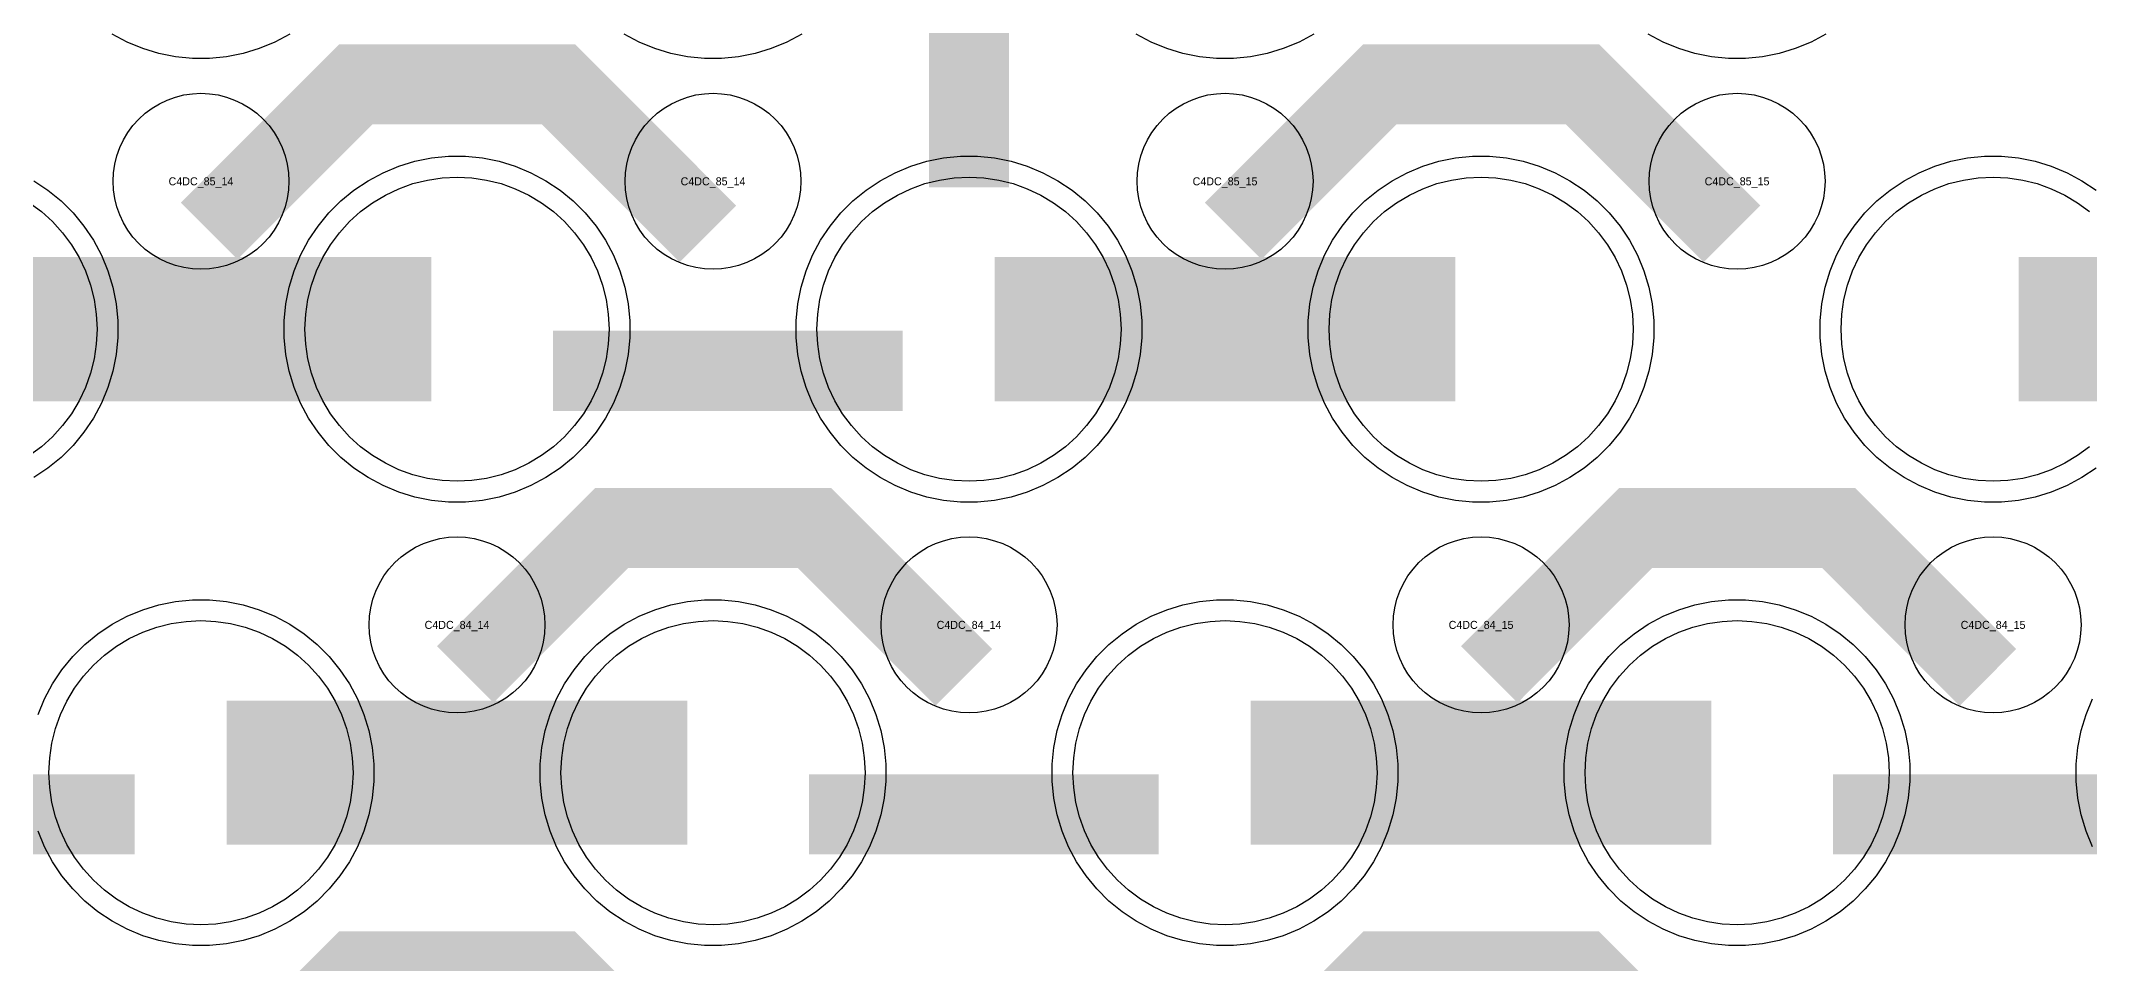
# Model space of a CAD drawing. Extents: x -11880 to 11880, y -14992 to 14992.
# Drawn here: x -7570 to -6930, y -3260 to -2972 of the extents above; entities that cross this region are included whole.
import ezdxf
from ezdxf.enums import TextEntityAlignment as Align

# ---------------------------------------------------------------- set-up
doc = ezdxf.new("R2010")
doc.units = 0
doc.header["$MEASUREMENT"] = 0
for name, color, linetype in [('GDS_775_DT_237', 138, 'CONTINUOUS'), ('RDL1_FS', 34, 'CONTINUOUS'), ('RDL_BS', 160, 'CONTINUOUS')]:
    doc.layers.add(name, color=color, linetype=linetype)

msp = doc.modelspace()

# ---------------------------------------------------------------- linework, layer by layer
at = {"layer": 'RDL1_FS', "color": 11, "true_color": 0xf27172}
for points in [[(-7440, -3109.129), (-7444.657, -3108.9), (-7449.268, -3108.216), (-7453.791, -3107.084), (-7458.181, -3105.512), (-7462.395, -3103.52), (-7466.395, -3101.122), (-7470.14, -3098.344), (-7473.594, -3095.214), (-7476.724, -3091.76), (-7479.502, -3088.015), (-7481.9, -3084.015), (-7483.892, -3079.801), (-7485.464, -3075.411), (-7486.596, -3070.888), (-7487.28, -3066.277), (-7487.509, -3061.62), (-7487.28, -3056.963), (-7486.596, -3052.352), (-7485.464, -3047.829), (-7483.892, -3043.439), (-7481.9, -3039.225), (-7479.502, -3035.225), (-7476.724, -3031.48), (-7473.594, -3028.026), (-7470.14, -3024.896), (-7466.395, -3022.118), (-7462.395, -3019.72), (-7458.181, -3017.728), (-7453.791, -3016.156), (-7449.268, -3015.024), (-7444.657, -3014.34), (-7440, -3014.111), (-7435.343, -3014.34), (-7430.732, -3015.024), (-7426.209, -3016.156), (-7421.819, -3017.728), (-7417.605, -3019.72), (-7413.605, -3022.118), (-7409.86, -3024.896), (-7406.406, -3028.026), (-7403.276, -3031.48), (-7400.498, -3035.225), (-7398.1, -3039.225), (-7396.108, -3043.439), (-7394.536, -3047.829), (-7393.404, -3052.352), (-7392.72, -3056.963), (-7392.491, -3061.62), (-7392.72, -3066.277), (-7393.404, -3070.888), (-7394.536, -3075.411), (-7396.108, -3079.801), (-7398.1, -3084.015), (-7400.498, -3088.015), (-7403.276, -3091.76), (-7406.406, -3095.214), (-7409.86, -3098.344), (-7413.605, -3101.122), (-7417.605, -3103.52), (-7421.819, -3105.512), (-7426.209, -3107.084), (-7430.732, -3108.216), (-7435.343, -3108.9)], [(-7280, -3109.129), (-7284.657, -3108.9), (-7289.268, -3108.216), (-7293.791, -3107.084), (-7298.181, -3105.512), (-7302.395, -3103.52), (-7306.395, -3101.122), (-7310.14, -3098.344), (-7313.594, -3095.214), (-7316.724, -3091.76), (-7319.502, -3088.015), (-7321.9, -3084.015), (-7323.892, -3079.801), (-7325.464, -3075.411), (-7326.596, -3070.888), (-7327.28, -3066.277), (-7327.509, -3061.62), (-7327.28, -3056.963), (-7326.596, -3052.352), (-7325.464, -3047.829), (-7323.892, -3043.439), (-7321.9, -3039.225), (-7319.502, -3035.225), (-7316.724, -3031.48), (-7313.594, -3028.026), (-7310.14, -3024.896), (-7306.395, -3022.118), (-7302.395, -3019.72), (-7298.181, -3017.728), (-7293.791, -3016.156), (-7289.268, -3015.024), (-7284.657, -3014.34), (-7280, -3014.111), (-7275.343, -3014.34), (-7270.732, -3015.024), (-7266.209, -3016.156), (-7261.819, -3017.728), (-7257.605, -3019.72), (-7253.605, -3022.118), (-7249.86, -3024.896), (-7246.406, -3028.026), (-7243.276, -3031.48), (-7240.498, -3035.225), (-7238.1, -3039.225), (-7236.108, -3043.439), (-7234.536, -3047.829), (-7233.404, -3052.352), (-7232.72, -3056.963), (-7232.491, -3061.62), (-7232.72, -3066.277), (-7233.404, -3070.888), (-7234.536, -3075.411), (-7236.108, -3079.801), (-7238.1, -3084.015), (-7240.498, -3088.015), (-7243.276, -3091.76), (-7246.406, -3095.214), (-7249.86, -3098.344), (-7253.605, -3101.122), (-7257.605, -3103.52), (-7261.819, -3105.512), (-7266.209, -3107.084), (-7270.732, -3108.216), (-7275.343, -3108.9)], [(-7120, -3109.129), (-7124.657, -3108.9), (-7129.268, -3108.216), (-7133.791, -3107.084), (-7138.181, -3105.512), (-7142.395, -3103.52), (-7146.395, -3101.122), (-7150.14, -3098.344), (-7153.594, -3095.214), (-7156.724, -3091.76), (-7159.502, -3088.015), (-7161.9, -3084.015), (-7163.892, -3079.801), (-7165.464, -3075.411), (-7166.596, -3070.888), (-7167.28, -3066.277), (-7167.509, -3061.62), (-7167.28, -3056.963), (-7166.596, -3052.352), (-7165.464, -3047.829), (-7163.892, -3043.439), (-7161.9, -3039.225), (-7159.502, -3035.225), (-7156.724, -3031.48), (-7153.594, -3028.026), (-7150.14, -3024.896), (-7146.395, -3022.118), (-7142.395, -3019.72), (-7138.181, -3017.728), (-7133.791, -3016.156), (-7129.268, -3015.024), (-7124.657, -3014.34), (-7120, -3014.111), (-7115.343, -3014.34), (-7110.732, -3015.024), (-7106.209, -3016.156), (-7101.819, -3017.728), (-7097.605, -3019.72), (-7093.605, -3022.118), (-7089.86, -3024.896), (-7086.406, -3028.026), (-7083.276, -3031.48), (-7080.498, -3035.225), (-7078.1, -3039.225), (-7076.108, -3043.439), (-7074.536, -3047.829), (-7073.404, -3052.352), (-7072.72, -3056.963), (-7072.491, -3061.62), (-7072.72, -3066.277), (-7073.404, -3070.888), (-7074.536, -3075.411), (-7076.108, -3079.801), (-7078.1, -3084.015), (-7080.498, -3088.015), (-7083.276, -3091.76), (-7086.406, -3095.214), (-7089.86, -3098.344), (-7093.605, -3101.122), (-7097.605, -3103.52), (-7101.819, -3105.512), (-7106.209, -3107.084), (-7110.732, -3108.216), (-7115.343, -3108.9)]]:
    msp.add_lwpolyline(points, close=True, dxfattribs=at)
at = {"layer": 'RDL1_FS'}
msp.add_lwpolyline([(-6929.86, -3098.344), (-6933.605, -3101.122), (-6937.605, -3103.52), (-6941.819, -3105.512), (-6946.209, -3107.084), (-6950.732, -3108.216), (-6955.343, -3108.9), (-6960, -3109.129), (-6964.657, -3108.9), (-6969.268, -3108.216), (-6973.791, -3107.084), (-6978.181, -3105.512), (-6982.395, -3103.52), (-6986.395, -3101.122), (-6990.14, -3098.344), (-6993.594, -3095.214), (-6996.724, -3091.76), (-6999.502, -3088.015), (-7001.9, -3084.015), (-7003.892, -3079.801), (-7005.464, -3075.411), (-7006.596, -3070.888), (-7007.28, -3066.277), (-7007.509, -3061.62), (-7007.28, -3056.963), (-7006.596, -3052.352), (-7005.464, -3047.829), (-7003.892, -3043.439), (-7001.9, -3039.225), (-6999.502, -3035.225), (-6996.724, -3031.48), (-6993.594, -3028.026), (-6990.14, -3024.896), (-6986.395, -3022.118), (-6982.395, -3019.72), (-6978.181, -3017.728), (-6973.791, -3016.156), (-6969.268, -3015.024), (-6964.657, -3014.34), (-6960, -3014.111), (-6955.343, -3014.34), (-6950.732, -3015.024), (-6946.209, -3016.156), (-6941.819, -3017.728), (-6937.605, -3019.72), (-6933.605, -3022.118), (-6929.86, -3024.896)], dxfattribs=at)
at = {"layer": 'RDL1_FS', "color": 11, "true_color": 0xf27172}
msp.add_lwpolyline([(-7573.605, -3022.118), (-7569.86, -3024.896), (-7566.406, -3028.026), (-7563.276, -3031.48), (-7560.498, -3035.225), (-7558.1, -3039.225), (-7556.108, -3043.439), (-7554.536, -3047.829), (-7553.404, -3052.352), (-7552.72, -3056.963), (-7552.491, -3061.62), (-7552.72, -3066.277), (-7553.404, -3070.888), (-7554.536, -3075.411), (-7556.108, -3079.801), (-7558.1, -3084.015), (-7560.498, -3088.015), (-7563.276, -3091.76), (-7566.406, -3095.214), (-7569.86, -3098.344), (-7573.605, -3101.122)], dxfattribs=at)
for points in [[(-7591.998, -3061.62, 45, 45, 0), (-7519.998, -3061.62, 45, 45, 0)], [(-7519.998, -3061.62, 45, 45, 0), (-7447.998, -3061.62, 45, 45, 0)], [(-7271.998, -3061.62, 45, 45, 0), (-7199.998, -3061.62, 45, 45, 0)], [(-7199.998, -3061.62, 45, 45, 0), (-7127.998, -3061.62, 45, 45, 0)]]:
    msp.add_lwpolyline(points, format="xyseb", dxfattribs=at)
at = {"layer": 'RDL1_FS'}
for points in [[(-6951.998, -3061.62, 45, 45, 0), (-6879.998, -3061.62, 45, 45, 0)], [(-7511.998, -3200.185, 45, 45, 0), (-7439.998, -3200.185, 45, 45, 0)], [(-7439.998, -3200.185, 45, 45, 0), (-7367.998, -3200.185, 45, 45, 0)], [(-7191.998, -3200.185, 45, 45, 0), (-7119.998, -3200.185, 45, 45, 0)], [(-7119.998, -3200.185, 45, 45, 0), (-7047.998, -3200.185, 45, 45, 0)]]:
    msp.add_lwpolyline(points, format="xyseb", dxfattribs=at)
for points in [[(-7520, -3247.694), (-7524.657, -3247.465), (-7529.268, -3246.781), (-7533.791, -3245.649), (-7538.181, -3244.077), (-7542.395, -3242.085), (-7546.395, -3239.687), (-7550.14, -3236.909), (-7553.594, -3233.779), (-7556.724, -3230.325), (-7559.502, -3226.58), (-7561.9, -3222.58), (-7563.892, -3218.366), (-7565.464, -3213.976), (-7566.596, -3209.453), (-7567.28, -3204.842), (-7567.509, -3200.185), (-7567.28, -3195.528), (-7566.596, -3190.917), (-7565.464, -3186.394), (-7563.892, -3182.004), (-7561.9, -3177.79), (-7559.502, -3173.79), (-7556.724, -3170.045), (-7553.594, -3166.591), (-7550.14, -3163.461), (-7546.395, -3160.683), (-7542.395, -3158.285), (-7538.181, -3156.293), (-7533.791, -3154.721), (-7529.268, -3153.589), (-7524.657, -3152.905), (-7520, -3152.676), (-7515.343, -3152.905), (-7510.732, -3153.589), (-7506.209, -3154.721), (-7501.819, -3156.293), (-7497.605, -3158.285), (-7493.605, -3160.683), (-7489.86, -3163.461), (-7486.406, -3166.591), (-7483.276, -3170.045), (-7480.498, -3173.79), (-7478.1, -3177.79), (-7476.108, -3182.004), (-7474.536, -3186.394), (-7473.404, -3190.917), (-7472.72, -3195.528), (-7472.491, -3200.185), (-7472.72, -3204.842), (-7473.404, -3209.453), (-7474.536, -3213.976), (-7476.108, -3218.366), (-7478.1, -3222.58), (-7480.498, -3226.58), (-7483.276, -3230.325), (-7486.406, -3233.779), (-7489.86, -3236.909), (-7493.605, -3239.687), (-7497.605, -3242.085), (-7501.819, -3244.077), (-7506.209, -3245.649), (-7510.732, -3246.781), (-7515.343, -3247.465)], [(-7360, -3247.694), (-7364.657, -3247.465), (-7369.268, -3246.781), (-7373.791, -3245.649), (-7378.181, -3244.077), (-7382.395, -3242.085), (-7386.395, -3239.687), (-7390.14, -3236.909), (-7393.594, -3233.779), (-7396.724, -3230.325), (-7399.502, -3226.58), (-7401.9, -3222.58), (-7403.892, -3218.366), (-7405.464, -3213.976), (-7406.596, -3209.453), (-7407.28, -3204.842), (-7407.509, -3200.185), (-7407.28, -3195.528), (-7406.596, -3190.917), (-7405.464, -3186.394), (-7403.892, -3182.004), (-7401.9, -3177.79), (-7399.502, -3173.79), (-7396.724, -3170.045), (-7393.594, -3166.591), (-7390.14, -3163.461), (-7386.395, -3160.683), (-7382.395, -3158.285), (-7378.181, -3156.293), (-7373.791, -3154.721), (-7369.268, -3153.589), (-7364.657, -3152.905), (-7360, -3152.676), (-7355.343, -3152.905), (-7350.732, -3153.589), (-7346.209, -3154.721), (-7341.819, -3156.293), (-7337.605, -3158.285), (-7333.605, -3160.683), (-7329.86, -3163.461), (-7326.406, -3166.591), (-7323.276, -3170.045), (-7320.498, -3173.79), (-7318.1, -3177.79), (-7316.108, -3182.004), (-7314.536, -3186.394), (-7313.404, -3190.917), (-7312.72, -3195.528), (-7312.491, -3200.185), (-7312.72, -3204.842), (-7313.404, -3209.453), (-7314.536, -3213.976), (-7316.108, -3218.366), (-7318.1, -3222.58), (-7320.498, -3226.58), (-7323.276, -3230.325), (-7326.406, -3233.779), (-7329.86, -3236.909), (-7333.605, -3239.687), (-7337.605, -3242.085), (-7341.819, -3244.077), (-7346.209, -3245.649), (-7350.732, -3246.781), (-7355.343, -3247.465)], [(-7200, -3247.694), (-7204.657, -3247.465), (-7209.268, -3246.781), (-7213.791, -3245.649), (-7218.181, -3244.077), (-7222.395, -3242.085), (-7226.395, -3239.687), (-7230.14, -3236.909), (-7233.594, -3233.779), (-7236.724, -3230.325), (-7239.502, -3226.58), (-7241.9, -3222.58), (-7243.892, -3218.366), (-7245.464, -3213.976), (-7246.596, -3209.453), (-7247.28, -3204.842), (-7247.509, -3200.185), (-7247.28, -3195.528), (-7246.596, -3190.917), (-7245.464, -3186.394), (-7243.892, -3182.004), (-7241.9, -3177.79), (-7239.502, -3173.79), (-7236.724, -3170.045), (-7233.594, -3166.591), (-7230.14, -3163.461), (-7226.395, -3160.683), (-7222.395, -3158.285), (-7218.181, -3156.293), (-7213.791, -3154.721), (-7209.268, -3153.589), (-7204.657, -3152.905), (-7200, -3152.676), (-7195.343, -3152.905), (-7190.732, -3153.589), (-7186.209, -3154.721), (-7181.819, -3156.293), (-7177.605, -3158.285), (-7173.605, -3160.683), (-7169.86, -3163.461), (-7166.406, -3166.591), (-7163.276, -3170.045), (-7160.498, -3173.79), (-7158.1, -3177.79), (-7156.108, -3182.004), (-7154.536, -3186.394), (-7153.404, -3190.917), (-7152.72, -3195.528), (-7152.491, -3200.185), (-7152.72, -3204.842), (-7153.404, -3209.453), (-7154.536, -3213.976), (-7156.108, -3218.366), (-7158.1, -3222.58), (-7160.498, -3226.58), (-7163.276, -3230.325), (-7166.406, -3233.779), (-7169.86, -3236.909), (-7173.605, -3239.687), (-7177.605, -3242.085), (-7181.819, -3244.077), (-7186.209, -3245.649), (-7190.732, -3246.781), (-7195.343, -3247.465)], [(-7040, -3247.694), (-7044.657, -3247.465), (-7049.268, -3246.781), (-7053.791, -3245.649), (-7058.181, -3244.077), (-7062.395, -3242.085), (-7066.395, -3239.687), (-7070.14, -3236.909), (-7073.594, -3233.779), (-7076.724, -3230.325), (-7079.502, -3226.58), (-7081.9, -3222.58), (-7083.892, -3218.366), (-7085.464, -3213.976), (-7086.596, -3209.453), (-7087.28, -3204.842), (-7087.509, -3200.185), (-7087.28, -3195.528), (-7086.596, -3190.917), (-7085.464, -3186.394), (-7083.892, -3182.004), (-7081.9, -3177.79), (-7079.502, -3173.79), (-7076.724, -3170.045), (-7073.594, -3166.591), (-7070.14, -3163.461), (-7066.395, -3160.683), (-7062.395, -3158.285), (-7058.181, -3156.293), (-7053.791, -3154.721), (-7049.268, -3153.589), (-7044.657, -3152.905), (-7040, -3152.676), (-7035.343, -3152.905), (-7030.732, -3153.589), (-7026.209, -3154.721), (-7021.819, -3156.293), (-7017.605, -3158.285), (-7013.605, -3160.683), (-7009.86, -3163.461), (-7006.406, -3166.591), (-7003.276, -3170.045), (-7000.498, -3173.79), (-6998.1, -3177.79), (-6996.108, -3182.004), (-6994.536, -3186.394), (-6993.404, -3190.917), (-6992.72, -3195.528), (-6992.491, -3200.185), (-6992.72, -3204.842), (-6993.404, -3209.453), (-6994.536, -3213.976), (-6996.108, -3218.366), (-6998.1, -3222.58), (-7000.498, -3226.58), (-7003.276, -3230.325), (-7006.406, -3233.779), (-7009.86, -3236.909), (-7013.605, -3239.687), (-7017.605, -3242.085), (-7021.819, -3244.077), (-7026.209, -3245.649), (-7030.732, -3246.781), (-7035.343, -3247.465)]]:
    msp.add_lwpolyline(points, close=True, dxfattribs=at)
at = {"layer": 'RDL_BS', "color": 11, "true_color": 0xf27172}
for points in [[(-7280, -3017.332, 25, 25, 0), (-7280, -2910.555, 25, 25, 0)], [(-7280, -3017.332, 25, 25, 0), (-7280, -2910.555, 25, 25, 0)], [(-7409.984, -3074.633, 25, 25, 0), (-7300.719, -3074.633, 25, 25, 0)]]:
    msp.add_lwpolyline(points, format="xyseb", dxfattribs=at)
at = {"layer": 'RDL_BS'}
for points in [[(-7492.223, -2969.438), (-7496.885, -2971.93), (-7501.795, -2973.961), (-7506.835, -2975.492), (-7512.062, -2976.538), (-7517.356, -2977.055), (-7522.644, -2977.055), (-7527.938, -2976.538), (-7533.165, -2975.492), (-7538.205, -2973.961), (-7543.115, -2971.93), (-7547.777, -2969.438)], [(-7332.223, -2969.438), (-7336.885, -2971.93), (-7341.795, -2973.961), (-7346.835, -2975.492), (-7352.062, -2976.538), (-7357.356, -2977.055), (-7362.644, -2977.055), (-7367.938, -2976.538), (-7373.165, -2975.492), (-7378.205, -2973.961), (-7383.115, -2971.93), (-7387.777, -2969.438)], [(-6927.809, -3105.056), (-6932.223, -3108.003), (-6936.885, -3110.495), (-6941.795, -3112.526), (-6946.835, -3114.057), (-6952.062, -3115.103), (-6957.356, -3115.62), (-6962.644, -3115.62), (-6967.938, -3115.103), (-6973.165, -3114.057), (-6978.205, -3112.526), (-6983.115, -3110.495), (-6987.777, -3108.003), (-6992.191, -3105.056), (-6996.292, -3101.694), (-7000.074, -3097.912), (-7003.436, -3093.811), (-7006.383, -3089.397), (-7008.875, -3084.735), (-7010.906, -3079.825), (-7012.437, -3074.785), (-7013.483, -3069.558), (-7014, -3064.264), (-7014, -3058.976), (-7013.483, -3053.682), (-7012.437, -3048.455), (-7010.906, -3043.415), (-7008.875, -3038.505), (-7006.383, -3033.843), (-7003.436, -3029.429), (-7000.074, -3025.328), (-6996.292, -3021.546), (-6992.191, -3018.184), (-6987.777, -3015.237), (-6983.115, -3012.745), (-6978.205, -3010.714), (-6973.165, -3009.183), (-6967.938, -3008.137), (-6962.644, -3007.62), (-6957.356, -3007.62), (-6952.062, -3008.137), (-6946.835, -3009.183), (-6941.795, -3010.714), (-6936.885, -3012.745), (-6932.223, -3015.237), (-6927.809, -3018.184)], [(-7570.906, -3181.98), (-7568.875, -3177.07), (-7566.383, -3172.408), (-7563.436, -3167.994), (-7560.074, -3163.893), (-7556.292, -3160.111), (-7552.191, -3156.749), (-7547.777, -3153.802), (-7543.115, -3151.31), (-7538.205, -3149.279), (-7533.165, -3147.748), (-7527.938, -3146.702), (-7522.644, -3146.185), (-7517.356, -3146.185), (-7512.062, -3146.702), (-7506.835, -3147.748), (-7501.795, -3149.279), (-7496.885, -3151.31), (-7492.223, -3153.802), (-7487.809, -3156.749), (-7483.708, -3160.111), (-7479.926, -3163.893), (-7476.564, -3167.994), (-7473.617, -3172.408), (-7471.125, -3177.07), (-7469.094, -3181.98), (-7467.563, -3187.02), (-7466.517, -3192.247), (-7466, -3197.541), (-7466, -3202.829), (-7466.517, -3208.123), (-7467.563, -3213.35), (-7469.094, -3218.39), (-7471.125, -3223.3), (-7473.617, -3227.962), (-7476.564, -3232.376), (-7479.926, -3236.477), (-7483.708, -3240.259), (-7487.809, -3243.621), (-7492.223, -3246.568), (-7496.885, -3249.06), (-7501.795, -3251.091), (-7506.835, -3252.622), (-7512.062, -3253.668), (-7517.356, -3254.185), (-7522.644, -3254.185), (-7527.938, -3253.668), (-7533.165, -3252.622), (-7538.205, -3251.091), (-7543.115, -3249.06), (-7547.777, -3246.568), (-7552.191, -3243.621), (-7556.292, -3240.259), (-7560.074, -3236.477), (-7563.436, -3232.376), (-7566.383, -3227.962), (-7568.875, -3223.3), (-7570.906, -3218.39)], [(-6928.875, -3223.3), (-6930.906, -3218.39), (-6932.437, -3213.35), (-6933.483, -3208.123), (-6934, -3202.829), (-6934, -3197.541), (-6933.483, -3192.247), (-6932.437, -3187.02), (-6930.906, -3181.98), (-6928.875, -3177.07)]]:
    msp.add_lwpolyline(points, dxfattribs=at)
at = {"layer": 'RDL_BS', "color": 11, "true_color": 0xf27172}
for points in [[(-7172.223, -2969.438), (-7176.885, -2971.93), (-7181.795, -2973.961), (-7186.835, -2975.492), (-7192.062, -2976.538), (-7197.356, -2977.055), (-7202.644, -2977.055), (-7207.938, -2976.538), (-7213.165, -2975.492), (-7218.205, -2973.961), (-7223.115, -2971.93), (-7227.777, -2969.438)], [(-7012.223, -2969.438), (-7016.885, -2971.93), (-7021.795, -2973.961), (-7026.835, -2975.492), (-7032.062, -2976.538), (-7037.356, -2977.055), (-7042.644, -2977.055), (-7047.938, -2976.538), (-7053.165, -2975.492), (-7058.205, -2973.961), (-7063.115, -2971.93), (-7067.777, -2969.438)], [(-7572.223, -3015.237), (-7567.809, -3018.184), (-7563.708, -3021.546), (-7559.926, -3025.328), (-7556.564, -3029.429), (-7553.617, -3033.843), (-7551.125, -3038.505), (-7549.094, -3043.415), (-7547.563, -3048.455), (-7546.517, -3053.682), (-7546, -3058.976), (-7546, -3064.264), (-7546.517, -3069.558), (-7547.563, -3074.785), (-7549.094, -3079.825), (-7551.125, -3084.735), (-7553.617, -3089.397), (-7556.564, -3093.811), (-7559.926, -3097.912), (-7563.708, -3101.694), (-7567.809, -3105.056), (-7572.223, -3108.003)]]:
    msp.add_lwpolyline(points, dxfattribs=at)
at = {"layer": 'RDL_BS'}
for points in [[(-7517.438, -3030.934, 25, 25, 0), (-7471.623, -2985.119, 25, 25, 0), (-7438.07, -2985.119, 25, 25, 0)], [(-7361.599, -3031.833, 25, 25, 0), (-7408.313, -2985.119, 25, 25, 0), (-7438.071, -2985.119, 25, 25, 0)], [(-7197.438, -3030.934, 25, 25, 0), (-7151.623, -2985.119, 25, 25, 0), (-7118.07, -2985.119, 25, 25, 0)], [(-7041.599, -3031.833, 25, 25, 0), (-7088.313, -2985.119, 25, 25, 0), (-7118.071, -2985.119, 25, 25, 0)], [(-7437.438, -3169.499, 25, 25, 0), (-7391.623, -3123.684, 25, 25, 0), (-7358.07, -3123.684, 25, 25, 0)], [(-7281.599, -3170.398, 25, 25, 0), (-7328.313, -3123.684, 25, 25, 0), (-7358.071, -3123.684, 25, 25, 0)], [(-7117.438, -3169.499, 25, 25, 0), (-7071.623, -3123.684, 25, 25, 0), (-7038.07, -3123.684, 25, 25, 0)], [(-6961.599, -3170.398, 25, 25, 0), (-7008.313, -3123.684, 25, 25, 0), (-7038.071, -3123.684, 25, 25, 0)], [(-7649.984, -3213.198, 25, 25, 0), (-7540.719, -3213.198, 25, 25, 0)], [(-7329.984, -3213.198, 25, 25, 0), (-7220.719, -3213.198, 25, 25, 0)], [(-7009.984, -3213.198, 25, 25, 0), (-6900.719, -3213.198, 25, 25, 0)], [(-7517.438, -3308.059, 25, 25, 0), (-7471.623, -3262.244, 25, 25, 0), (-7438.07, -3262.244, 25, 25, 0)], [(-7361.599, -3308.958, 25, 25, 0), (-7408.313, -3262.244, 25, 25, 0), (-7438.071, -3262.244, 25, 25, 0)], [(-7197.438, -3308.059, 25, 25, 0), (-7151.623, -3262.244, 25, 25, 0), (-7118.07, -3262.244, 25, 25, 0)], [(-7041.599, -3308.958, 25, 25, 0), (-7088.313, -3262.244, 25, 25, 0), (-7118.071, -3262.244, 25, 25, 0)]]:
    msp.add_lwpolyline(points, format="xyseb", dxfattribs=at)
for points in [[(-7520, -3042.926), (-7522.693, -3042.794), (-7525.365, -3042.398), (-7527.984, -3041.741), (-7530.519, -3040.834), (-7532.956, -3039.682), (-7535.28, -3038.289), (-7537.443, -3036.686), (-7539.442, -3034.874), (-7541.254, -3032.875), (-7542.857, -3030.712), (-7544.25, -3028.388), (-7545.402, -3025.951), (-7546.309, -3023.416), (-7546.966, -3020.797), (-7547.362, -3018.125), (-7547.494, -3015.432), (-7547.362, -3012.739), (-7546.966, -3010.067), (-7546.309, -3007.448), (-7545.402, -3004.913), (-7544.25, -3002.476), (-7542.857, -3000.152), (-7541.254, -2997.989), (-7539.442, -2995.99), (-7537.443, -2994.178), (-7535.28, -2992.575), (-7532.956, -2991.182), (-7530.519, -2990.03), (-7527.984, -2989.123), (-7525.365, -2988.466), (-7522.693, -2988.07), (-7520, -2987.938), (-7517.307, -2988.07), (-7514.635, -2988.466), (-7512.016, -2989.123), (-7509.481, -2990.03), (-7507.044, -2991.182), (-7504.72, -2992.575), (-7502.557, -2994.178), (-7500.558, -2995.99), (-7498.746, -2997.989), (-7497.143, -3000.152), (-7495.75, -3002.476), (-7494.598, -3004.913), (-7493.691, -3007.448), (-7493.034, -3010.067), (-7492.638, -3012.739), (-7492.506, -3015.432), (-7492.638, -3018.125), (-7493.034, -3020.797), (-7493.691, -3023.416), (-7494.598, -3025.951), (-7495.75, -3028.388), (-7497.143, -3030.712), (-7498.746, -3032.875), (-7500.558, -3034.874), (-7502.557, -3036.686), (-7504.72, -3038.289), (-7507.044, -3039.682), (-7509.481, -3040.834), (-7512.016, -3041.741), (-7514.635, -3042.398), (-7517.307, -3042.794)], [(-7360, -3042.926), (-7362.693, -3042.794), (-7365.365, -3042.398), (-7367.984, -3041.741), (-7370.519, -3040.834), (-7372.956, -3039.682), (-7375.28, -3038.289), (-7377.443, -3036.686), (-7379.442, -3034.874), (-7381.254, -3032.875), (-7382.857, -3030.712), (-7384.25, -3028.388), (-7385.402, -3025.951), (-7386.309, -3023.416), (-7386.966, -3020.797), (-7387.362, -3018.125), (-7387.494, -3015.432), (-7387.362, -3012.739), (-7386.966, -3010.067), (-7386.309, -3007.448), (-7385.402, -3004.913), (-7384.25, -3002.476), (-7382.857, -3000.152), (-7381.254, -2997.989), (-7379.442, -2995.99), (-7377.443, -2994.178), (-7375.28, -2992.575), (-7372.956, -2991.182), (-7370.519, -2990.03), (-7367.984, -2989.123), (-7365.365, -2988.466), (-7362.693, -2988.07), (-7360, -2987.938), (-7357.307, -2988.07), (-7354.635, -2988.466), (-7352.016, -2989.123), (-7349.481, -2990.03), (-7347.044, -2991.182), (-7344.72, -2992.575), (-7342.557, -2994.178), (-7340.558, -2995.99), (-7338.746, -2997.989), (-7337.143, -3000.152), (-7335.75, -3002.476), (-7334.598, -3004.913), (-7333.691, -3007.448), (-7333.034, -3010.067), (-7332.638, -3012.739), (-7332.506, -3015.432), (-7332.638, -3018.125), (-7333.034, -3020.797), (-7333.691, -3023.416), (-7334.598, -3025.951), (-7335.75, -3028.388), (-7337.143, -3030.712), (-7338.746, -3032.875), (-7340.558, -3034.874), (-7342.557, -3036.686), (-7344.72, -3038.289), (-7347.044, -3039.682), (-7349.481, -3040.834), (-7352.016, -3041.741), (-7354.635, -3042.398), (-7357.307, -3042.794)], [(-7200, -3042.926), (-7202.693, -3042.794), (-7205.365, -3042.398), (-7207.984, -3041.741), (-7210.519, -3040.834), (-7212.956, -3039.682), (-7215.28, -3038.289), (-7217.443, -3036.686), (-7219.442, -3034.874), (-7221.254, -3032.875), (-7222.857, -3030.712), (-7224.25, -3028.388), (-7225.402, -3025.951), (-7226.309, -3023.416), (-7226.966, -3020.797), (-7227.362, -3018.125), (-7227.494, -3015.432), (-7227.362, -3012.739), (-7226.966, -3010.067), (-7226.309, -3007.448), (-7225.402, -3004.913), (-7224.25, -3002.476), (-7222.857, -3000.152), (-7221.254, -2997.989), (-7219.442, -2995.99), (-7217.443, -2994.178), (-7215.28, -2992.575), (-7212.956, -2991.182), (-7210.519, -2990.03), (-7207.984, -2989.123), (-7205.365, -2988.466), (-7202.693, -2988.07), (-7200, -2987.938), (-7197.307, -2988.07), (-7194.635, -2988.466), (-7192.016, -2989.123), (-7189.481, -2990.03), (-7187.044, -2991.182), (-7184.72, -2992.575), (-7182.557, -2994.178), (-7180.558, -2995.99), (-7178.746, -2997.989), (-7177.143, -3000.152), (-7175.75, -3002.476), (-7174.598, -3004.913), (-7173.691, -3007.448), (-7173.034, -3010.067), (-7172.638, -3012.739), (-7172.506, -3015.432), (-7172.638, -3018.125), (-7173.034, -3020.797), (-7173.691, -3023.416), (-7174.598, -3025.951), (-7175.75, -3028.388), (-7177.143, -3030.712), (-7178.746, -3032.875), (-7180.558, -3034.874), (-7182.557, -3036.686), (-7184.72, -3038.289), (-7187.044, -3039.682), (-7189.481, -3040.834), (-7192.016, -3041.741), (-7194.635, -3042.398), (-7197.307, -3042.794)], [(-7040, -3042.926), (-7042.693, -3042.794), (-7045.365, -3042.398), (-7047.984, -3041.741), (-7050.519, -3040.834), (-7052.956, -3039.682), (-7055.28, -3038.289), (-7057.443, -3036.686), (-7059.442, -3034.874), (-7061.254, -3032.875), (-7062.857, -3030.712), (-7064.25, -3028.388), (-7065.402, -3025.951), (-7066.309, -3023.416), (-7066.966, -3020.797), (-7067.362, -3018.125), (-7067.494, -3015.432), (-7067.362, -3012.739), (-7066.966, -3010.067), (-7066.309, -3007.448), (-7065.402, -3004.913), (-7064.25, -3002.476), (-7062.857, -3000.152), (-7061.254, -2997.989), (-7059.442, -2995.99), (-7057.443, -2994.178), (-7055.28, -2992.575), (-7052.956, -2991.182), (-7050.519, -2990.03), (-7047.984, -2989.123), (-7045.365, -2988.466), (-7042.693, -2988.07), (-7040, -2987.938), (-7037.307, -2988.07), (-7034.635, -2988.466), (-7032.016, -2989.123), (-7029.481, -2990.03), (-7027.044, -2991.182), (-7024.72, -2992.575), (-7022.557, -2994.178), (-7020.558, -2995.99), (-7018.746, -2997.989), (-7017.143, -3000.152), (-7015.75, -3002.476), (-7014.598, -3004.913), (-7013.691, -3007.448), (-7013.034, -3010.067), (-7012.638, -3012.739), (-7012.506, -3015.432), (-7012.638, -3018.125), (-7013.034, -3020.797), (-7013.691, -3023.416), (-7014.598, -3025.951), (-7015.75, -3028.388), (-7017.143, -3030.712), (-7018.746, -3032.875), (-7020.558, -3034.874), (-7022.557, -3036.686), (-7024.72, -3038.289), (-7027.044, -3039.682), (-7029.481, -3040.834), (-7032.016, -3041.741), (-7034.635, -3042.398), (-7037.307, -3042.794)], [(-7440, -3181.491), (-7442.693, -3181.359), (-7445.365, -3180.963), (-7447.984, -3180.306), (-7450.519, -3179.399), (-7452.956, -3178.247), (-7455.28, -3176.854), (-7457.443, -3175.251), (-7459.442, -3173.439), (-7461.254, -3171.44), (-7462.857, -3169.277), (-7464.25, -3166.953), (-7465.402, -3164.516), (-7466.309, -3161.981), (-7466.966, -3159.362), (-7467.362, -3156.69), (-7467.494, -3153.997), (-7467.362, -3151.304), (-7466.966, -3148.632), (-7466.309, -3146.013), (-7465.402, -3143.478), (-7464.25, -3141.041), (-7462.857, -3138.717), (-7461.254, -3136.554), (-7459.442, -3134.555), (-7457.443, -3132.743), (-7455.28, -3131.14), (-7452.956, -3129.747), (-7450.519, -3128.595), (-7447.984, -3127.688), (-7445.365, -3127.031), (-7442.693, -3126.635), (-7440, -3126.503), (-7437.307, -3126.635), (-7434.635, -3127.031), (-7432.016, -3127.688), (-7429.481, -3128.595), (-7427.044, -3129.747), (-7424.72, -3131.14), (-7422.557, -3132.743), (-7420.558, -3134.555), (-7418.746, -3136.554), (-7417.143, -3138.717), (-7415.75, -3141.041), (-7414.598, -3143.478), (-7413.691, -3146.013), (-7413.034, -3148.632), (-7412.638, -3151.304), (-7412.506, -3153.997), (-7412.638, -3156.69), (-7413.034, -3159.362), (-7413.691, -3161.981), (-7414.598, -3164.516), (-7415.75, -3166.953), (-7417.143, -3169.277), (-7418.746, -3171.44), (-7420.558, -3173.439), (-7422.557, -3175.251), (-7424.72, -3176.854), (-7427.044, -3178.247), (-7429.481, -3179.399), (-7432.016, -3180.306), (-7434.635, -3180.963), (-7437.307, -3181.359)], [(-7280, -3181.491), (-7282.693, -3181.359), (-7285.365, -3180.963), (-7287.984, -3180.306), (-7290.519, -3179.399), (-7292.956, -3178.247), (-7295.28, -3176.854), (-7297.443, -3175.251), (-7299.442, -3173.439), (-7301.254, -3171.44), (-7302.857, -3169.277), (-7304.25, -3166.953), (-7305.402, -3164.516), (-7306.309, -3161.981), (-7306.966, -3159.362), (-7307.362, -3156.69), (-7307.494, -3153.997), (-7307.362, -3151.304), (-7306.966, -3148.632), (-7306.309, -3146.013), (-7305.402, -3143.478), (-7304.25, -3141.041), (-7302.857, -3138.717), (-7301.254, -3136.554), (-7299.442, -3134.555), (-7297.443, -3132.743), (-7295.28, -3131.14), (-7292.956, -3129.747), (-7290.519, -3128.595), (-7287.984, -3127.688), (-7285.365, -3127.031), (-7282.693, -3126.635), (-7280, -3126.503), (-7277.307, -3126.635), (-7274.635, -3127.031), (-7272.016, -3127.688), (-7269.481, -3128.595), (-7267.044, -3129.747), (-7264.72, -3131.14), (-7262.557, -3132.743), (-7260.558, -3134.555), (-7258.746, -3136.554), (-7257.143, -3138.717), (-7255.75, -3141.041), (-7254.598, -3143.478), (-7253.691, -3146.013), (-7253.034, -3148.632), (-7252.638, -3151.304), (-7252.506, -3153.997), (-7252.638, -3156.69), (-7253.034, -3159.362), (-7253.691, -3161.981), (-7254.598, -3164.516), (-7255.75, -3166.953), (-7257.143, -3169.277), (-7258.746, -3171.44), (-7260.558, -3173.439), (-7262.557, -3175.251), (-7264.72, -3176.854), (-7267.044, -3178.247), (-7269.481, -3179.399), (-7272.016, -3180.306), (-7274.635, -3180.963), (-7277.307, -3181.359)], [(-7120, -3181.491), (-7122.693, -3181.359), (-7125.365, -3180.963), (-7127.984, -3180.306), (-7130.519, -3179.399), (-7132.956, -3178.247), (-7135.28, -3176.854), (-7137.443, -3175.251), (-7139.442, -3173.439), (-7141.254, -3171.44), (-7142.857, -3169.277), (-7144.25, -3166.953), (-7145.402, -3164.516), (-7146.309, -3161.981), (-7146.966, -3159.362), (-7147.362, -3156.69), (-7147.494, -3153.997), (-7147.362, -3151.304), (-7146.966, -3148.632), (-7146.309, -3146.013), (-7145.402, -3143.478), (-7144.25, -3141.041), (-7142.857, -3138.717), (-7141.254, -3136.554), (-7139.442, -3134.555), (-7137.443, -3132.743), (-7135.28, -3131.14), (-7132.956, -3129.747), (-7130.519, -3128.595), (-7127.984, -3127.688), (-7125.365, -3127.031), (-7122.693, -3126.635), (-7120, -3126.503), (-7117.307, -3126.635), (-7114.635, -3127.031), (-7112.016, -3127.688), (-7109.481, -3128.595), (-7107.044, -3129.747), (-7104.72, -3131.14), (-7102.557, -3132.743), (-7100.558, -3134.555), (-7098.746, -3136.554), (-7097.143, -3138.717), (-7095.75, -3141.041), (-7094.598, -3143.478), (-7093.691, -3146.013), (-7093.034, -3148.632), (-7092.638, -3151.304), (-7092.506, -3153.997), (-7092.638, -3156.69), (-7093.034, -3159.362), (-7093.691, -3161.981), (-7094.598, -3164.516), (-7095.75, -3166.953), (-7097.143, -3169.277), (-7098.746, -3171.44), (-7100.558, -3173.439), (-7102.557, -3175.251), (-7104.72, -3176.854), (-7107.044, -3178.247), (-7109.481, -3179.399), (-7112.016, -3180.306), (-7114.635, -3180.963), (-7117.307, -3181.359)], [(-6960, -3181.491), (-6962.693, -3181.359), (-6965.365, -3180.963), (-6967.984, -3180.306), (-6970.519, -3179.399), (-6972.956, -3178.247), (-6975.28, -3176.854), (-6977.443, -3175.251), (-6979.442, -3173.439), (-6981.254, -3171.44), (-6982.857, -3169.277), (-6984.25, -3166.953), (-6985.402, -3164.516), (-6986.309, -3161.981), (-6986.966, -3159.362), (-6987.362, -3156.69), (-6987.494, -3153.997), (-6987.362, -3151.304), (-6986.966, -3148.632), (-6986.309, -3146.013), (-6985.402, -3143.478), (-6984.25, -3141.041), (-6982.857, -3138.717), (-6981.254, -3136.554), (-6979.442, -3134.555), (-6977.443, -3132.743), (-6975.28, -3131.14), (-6972.956, -3129.747), (-6970.519, -3128.595), (-6967.984, -3127.688), (-6965.365, -3127.031), (-6962.693, -3126.635), (-6960, -3126.503), (-6957.307, -3126.635), (-6954.635, -3127.031), (-6952.016, -3127.688), (-6949.481, -3128.595), (-6947.044, -3129.747), (-6944.72, -3131.14), (-6942.557, -3132.743), (-6940.558, -3134.555), (-6938.746, -3136.554), (-6937.143, -3138.717), (-6935.75, -3141.041), (-6934.598, -3143.478), (-6933.691, -3146.013), (-6933.034, -3148.632), (-6932.638, -3151.304), (-6932.506, -3153.997), (-6932.638, -3156.69), (-6933.034, -3159.362), (-6933.691, -3161.981), (-6934.598, -3164.516), (-6935.75, -3166.953), (-6937.143, -3169.277), (-6938.746, -3171.44), (-6940.558, -3173.439), (-6942.557, -3175.251), (-6944.72, -3176.854), (-6947.044, -3178.247), (-6949.481, -3179.399), (-6952.016, -3180.306), (-6954.635, -3180.963), (-6957.307, -3181.359)], [(-7362.644, -3254.185), (-7367.938, -3253.668), (-7373.165, -3252.622), (-7378.205, -3251.091), (-7383.115, -3249.06), (-7387.777, -3246.568), (-7392.191, -3243.621), (-7396.292, -3240.259), (-7400.074, -3236.477), (-7403.436, -3232.376), (-7406.383, -3227.962), (-7408.875, -3223.3), (-7410.906, -3218.39), (-7412.437, -3213.35), (-7413.483, -3208.123), (-7414, -3202.829), (-7414, -3197.541), (-7413.483, -3192.247), (-7412.437, -3187.02), (-7410.906, -3181.98), (-7408.875, -3177.07), (-7406.383, -3172.408), (-7403.436, -3167.994), (-7400.074, -3163.893), (-7396.292, -3160.111), (-7392.191, -3156.749), (-7387.777, -3153.802), (-7383.115, -3151.31), (-7378.205, -3149.279), (-7373.165, -3147.748), (-7367.938, -3146.702), (-7362.644, -3146.185), (-7357.356, -3146.185), (-7352.062, -3146.702), (-7346.835, -3147.748), (-7341.795, -3149.279), (-7336.885, -3151.31), (-7332.223, -3153.802), (-7327.809, -3156.749), (-7323.708, -3160.111), (-7319.926, -3163.893), (-7316.564, -3167.994), (-7313.617, -3172.408), (-7311.125, -3177.07), (-7309.094, -3181.98), (-7307.563, -3187.02), (-7306.517, -3192.247), (-7306, -3197.541), (-7306, -3202.829), (-7306.517, -3208.123), (-7307.563, -3213.35), (-7309.094, -3218.39), (-7311.125, -3223.3), (-7313.617, -3227.962), (-7316.564, -3232.376), (-7319.926, -3236.477), (-7323.708, -3240.259), (-7327.809, -3243.621), (-7332.223, -3246.568), (-7336.885, -3249.06), (-7341.795, -3251.091), (-7346.835, -3252.622), (-7352.062, -3253.668), (-7357.356, -3254.185)], [(-7202.644, -3254.185), (-7207.938, -3253.668), (-7213.165, -3252.622), (-7218.205, -3251.091), (-7223.115, -3249.06), (-7227.777, -3246.568), (-7232.191, -3243.621), (-7236.292, -3240.259), (-7240.074, -3236.477), (-7243.436, -3232.376), (-7246.383, -3227.962), (-7248.875, -3223.3), (-7250.906, -3218.39), (-7252.437, -3213.35), (-7253.483, -3208.123), (-7254, -3202.829), (-7254, -3197.541), (-7253.483, -3192.247), (-7252.437, -3187.02), (-7250.906, -3181.98), (-7248.875, -3177.07), (-7246.383, -3172.408), (-7243.436, -3167.994), (-7240.074, -3163.893), (-7236.292, -3160.111), (-7232.191, -3156.749), (-7227.777, -3153.802), (-7223.115, -3151.31), (-7218.205, -3149.279), (-7213.165, -3147.748), (-7207.938, -3146.702), (-7202.644, -3146.185), (-7197.356, -3146.185), (-7192.062, -3146.702), (-7186.835, -3147.748), (-7181.795, -3149.279), (-7176.885, -3151.31), (-7172.223, -3153.802), (-7167.809, -3156.749), (-7163.708, -3160.111), (-7159.926, -3163.893), (-7156.564, -3167.994), (-7153.617, -3172.408), (-7151.125, -3177.07), (-7149.094, -3181.98), (-7147.563, -3187.02), (-7146.517, -3192.247), (-7146, -3197.541), (-7146, -3202.829), (-7146.517, -3208.123), (-7147.563, -3213.35), (-7149.094, -3218.39), (-7151.125, -3223.3), (-7153.617, -3227.962), (-7156.564, -3232.376), (-7159.926, -3236.477), (-7163.708, -3240.259), (-7167.809, -3243.621), (-7172.223, -3246.568), (-7176.885, -3249.06), (-7181.795, -3251.091), (-7186.835, -3252.622), (-7192.062, -3253.668), (-7197.356, -3254.185)], [(-7042.644, -3254.185), (-7047.938, -3253.668), (-7053.165, -3252.622), (-7058.205, -3251.091), (-7063.115, -3249.06), (-7067.777, -3246.568), (-7072.191, -3243.621), (-7076.292, -3240.259), (-7080.074, -3236.477), (-7083.436, -3232.376), (-7086.383, -3227.962), (-7088.875, -3223.3), (-7090.906, -3218.39), (-7092.437, -3213.35), (-7093.483, -3208.123), (-7094, -3202.829), (-7094, -3197.541), (-7093.483, -3192.247), (-7092.437, -3187.02), (-7090.906, -3181.98), (-7088.875, -3177.07), (-7086.383, -3172.408), (-7083.436, -3167.994), (-7080.074, -3163.893), (-7076.292, -3160.111), (-7072.191, -3156.749), (-7067.777, -3153.802), (-7063.115, -3151.31), (-7058.205, -3149.279), (-7053.165, -3147.748), (-7047.938, -3146.702), (-7042.644, -3146.185), (-7037.356, -3146.185), (-7032.062, -3146.702), (-7026.835, -3147.748), (-7021.795, -3149.279), (-7016.885, -3151.31), (-7012.223, -3153.802), (-7007.809, -3156.749), (-7003.708, -3160.111), (-6999.926, -3163.893), (-6996.564, -3167.994), (-6993.617, -3172.408), (-6991.125, -3177.07), (-6989.094, -3181.98), (-6987.563, -3187.02), (-6986.517, -3192.247), (-6986, -3197.541), (-6986, -3202.829), (-6986.517, -3208.123), (-6987.563, -3213.35), (-6989.094, -3218.39), (-6991.125, -3223.3), (-6993.617, -3227.962), (-6996.564, -3232.376), (-6999.926, -3236.477), (-7003.708, -3240.259), (-7007.809, -3243.621), (-7012.223, -3246.568), (-7016.885, -3249.06), (-7021.795, -3251.091), (-7026.835, -3252.622), (-7032.062, -3253.668), (-7037.356, -3254.185)]]:
    msp.add_lwpolyline(points, close=True, dxfattribs=at)
at = {"layer": 'RDL_BS', "color": 11, "true_color": 0xf27172}
for points in [[(-7442.644, -3115.62), (-7447.938, -3115.103), (-7453.165, -3114.057), (-7458.205, -3112.526), (-7463.115, -3110.495), (-7467.777, -3108.003), (-7472.191, -3105.056), (-7476.292, -3101.694), (-7480.074, -3097.912), (-7483.436, -3093.811), (-7486.383, -3089.397), (-7488.875, -3084.735), (-7490.906, -3079.825), (-7492.437, -3074.785), (-7493.483, -3069.558), (-7494, -3064.264), (-7494, -3058.976), (-7493.483, -3053.682), (-7492.437, -3048.455), (-7490.906, -3043.415), (-7488.875, -3038.505), (-7486.383, -3033.843), (-7483.436, -3029.429), (-7480.074, -3025.328), (-7476.292, -3021.546), (-7472.191, -3018.184), (-7467.777, -3015.237), (-7463.115, -3012.745), (-7458.205, -3010.714), (-7453.165, -3009.183), (-7447.938, -3008.137), (-7442.644, -3007.62), (-7437.356, -3007.62), (-7432.062, -3008.137), (-7426.835, -3009.183), (-7421.795, -3010.714), (-7416.885, -3012.745), (-7412.223, -3015.237), (-7407.809, -3018.184), (-7403.708, -3021.546), (-7399.926, -3025.328), (-7396.564, -3029.429), (-7393.617, -3033.843), (-7391.125, -3038.505), (-7389.094, -3043.415), (-7387.563, -3048.455), (-7386.517, -3053.682), (-7386, -3058.976), (-7386, -3064.264), (-7386.517, -3069.558), (-7387.563, -3074.785), (-7389.094, -3079.825), (-7391.125, -3084.735), (-7393.617, -3089.397), (-7396.564, -3093.811), (-7399.926, -3097.912), (-7403.708, -3101.694), (-7407.809, -3105.056), (-7412.223, -3108.003), (-7416.885, -3110.495), (-7421.795, -3112.526), (-7426.835, -3114.057), (-7432.062, -3115.103), (-7437.356, -3115.62)], [(-7282.644, -3115.62), (-7287.938, -3115.103), (-7293.165, -3114.057), (-7298.205, -3112.526), (-7303.115, -3110.495), (-7307.777, -3108.003), (-7312.191, -3105.056), (-7316.292, -3101.694), (-7320.074, -3097.912), (-7323.436, -3093.811), (-7326.383, -3089.397), (-7328.875, -3084.735), (-7330.906, -3079.825), (-7332.437, -3074.785), (-7333.483, -3069.558), (-7334, -3064.264), (-7334, -3058.976), (-7333.483, -3053.682), (-7332.437, -3048.455), (-7330.906, -3043.415), (-7328.875, -3038.505), (-7326.383, -3033.843), (-7323.436, -3029.429), (-7320.074, -3025.328), (-7316.292, -3021.546), (-7312.191, -3018.184), (-7307.777, -3015.237), (-7303.115, -3012.745), (-7298.205, -3010.714), (-7293.165, -3009.183), (-7287.938, -3008.137), (-7282.644, -3007.62), (-7277.356, -3007.62), (-7272.062, -3008.137), (-7266.835, -3009.183), (-7261.795, -3010.714), (-7256.885, -3012.745), (-7252.223, -3015.237), (-7247.809, -3018.184), (-7243.708, -3021.546), (-7239.926, -3025.328), (-7236.564, -3029.429), (-7233.617, -3033.843), (-7231.125, -3038.505), (-7229.094, -3043.415), (-7227.563, -3048.455), (-7226.517, -3053.682), (-7226, -3058.976), (-7226, -3064.264), (-7226.517, -3069.558), (-7227.563, -3074.785), (-7229.094, -3079.825), (-7231.125, -3084.735), (-7233.617, -3089.397), (-7236.564, -3093.811), (-7239.926, -3097.912), (-7243.708, -3101.694), (-7247.809, -3105.056), (-7252.223, -3108.003), (-7256.885, -3110.495), (-7261.795, -3112.526), (-7266.835, -3114.057), (-7272.062, -3115.103), (-7277.356, -3115.62)], [(-7122.644, -3115.62), (-7127.938, -3115.103), (-7133.165, -3114.057), (-7138.205, -3112.526), (-7143.115, -3110.495), (-7147.777, -3108.003), (-7152.191, -3105.056), (-7156.292, -3101.694), (-7160.074, -3097.912), (-7163.436, -3093.811), (-7166.383, -3089.397), (-7168.875, -3084.735), (-7170.906, -3079.825), (-7172.437, -3074.785), (-7173.483, -3069.558), (-7174, -3064.264), (-7174, -3058.976), (-7173.483, -3053.682), (-7172.437, -3048.455), (-7170.906, -3043.415), (-7168.875, -3038.505), (-7166.383, -3033.843), (-7163.436, -3029.429), (-7160.074, -3025.328), (-7156.292, -3021.546), (-7152.191, -3018.184), (-7147.777, -3015.237), (-7143.115, -3012.745), (-7138.205, -3010.714), (-7133.165, -3009.183), (-7127.938, -3008.137), (-7122.644, -3007.62), (-7117.356, -3007.62), (-7112.062, -3008.137), (-7106.835, -3009.183), (-7101.795, -3010.714), (-7096.885, -3012.745), (-7092.223, -3015.237), (-7087.809, -3018.184), (-7083.708, -3021.546), (-7079.926, -3025.328), (-7076.564, -3029.429), (-7073.617, -3033.843), (-7071.125, -3038.505), (-7069.094, -3043.415), (-7067.563, -3048.455), (-7066.517, -3053.682), (-7066, -3058.976), (-7066, -3064.264), (-7066.517, -3069.558), (-7067.563, -3074.785), (-7069.094, -3079.825), (-7071.125, -3084.735), (-7073.617, -3089.397), (-7076.564, -3093.811), (-7079.926, -3097.912), (-7083.708, -3101.694), (-7087.809, -3105.056), (-7092.223, -3108.003), (-7096.885, -3110.495), (-7101.795, -3112.526), (-7106.835, -3114.057), (-7112.062, -3115.103), (-7117.356, -3115.62)]]:
    msp.add_lwpolyline(points, close=True, dxfattribs=at)

# ---------------------------------------------------------------- texts
at = {"layer": 'GDS_775_DT_237'}
for s, p in [('C4DC_85_14', (-7520, -3015.432)), ('C4DC_85_14', (-7520, -3015.432)), ('C4DC_85_14', (-7360, -3015.432)), ('C4DC_85_14', (-7360, -3015.432)), ('C4DC_85_15', (-7200, -3015.432)), ('C4DC_85_15', (-7200, -3015.432)), ('C4DC_85_15', (-7040, -3015.432)), ('C4DC_85_15', (-7040, -3015.432)), ('C4DC_84_14', (-7440, -3153.997)), ('C4DC_84_14', (-7440, -3153.997)), ('C4DC_84_14', (-7280, -3153.997)), ('C4DC_84_14', (-7280, -3153.997)), ('C4DC_84_15', (-7120, -3153.997)), ('C4DC_84_15', (-7120, -3153.997)), ('C4DC_84_15', (-6960, -3153.997)), ('C4DC_84_15', (-6960, -3153.997))]:
    msp.add_text(s, height=2.5, dxfattribs=at).set_placement(p, align=Align.MIDDLE_CENTER)

doc.saveas('drawing.dxf')
